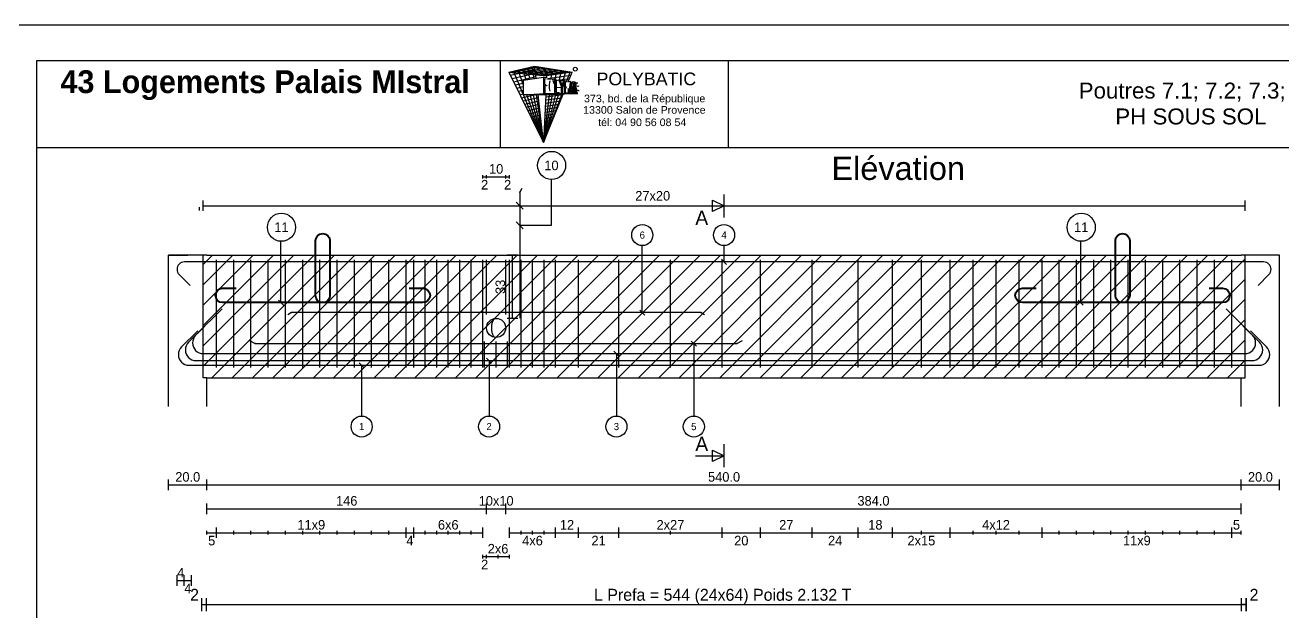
# Model space of a CAD drawing. Extents: x -12912 to 27386, y 1818 to 8189.
# Drawn here: x -3516 to -2859, y 3665 to 3971 of the extents above; entities that cross this region are included whole.
import ezdxf
from ezdxf.enums import TextEntityAlignment as Align

# ---------------------------------------------------------------- set-up
doc = ezdxf.new("R2010")
doc.units = 0
doc.header["$MEASUREMENT"] = 0
doc.linetypes.add('CONTINUE', pattern=[0])
doc.layers.get('0').update_dxf_attribs({"linetype": 'CONTINUOUS'})
for name, color, linetype in [('1', 7, 'CONTINUOUS'), ('104', 7, 'CONTINUOUS'), ('173', 7, 'CONTINUOUS'), ('5', 7, 'CONTINUOUS'), ('6', 7, 'CONTINUOUS'), ('7', 7, 'CONTINUOUS'), ('GO-CARTOUCHE', 7, 'CONTINUOUS'), ('GO-TEXTE', 9, 'CONTINUOUS'), ('PYC-HACHURE', 7, 'CONTINUOUS'), ('RDC COFFRAGE', 7, 'CONTINUOUS')]:
    doc.layers.add(name, color=color, linetype=linetype)
doc.layers.add('PYC- HACHURES', color=7, linetype='CONTINUOUS', lineweight=18)
doc.styles.add('ARIAL', font='ARIAL.TTF')
doc.styles.add('TEXTEBA', font='ARIAL.TTF')

# ---------------------------------------------------------------- blocks, each defined once
blk = doc.blocks.new('A$C20507BFC')
at = {"layer": 'RDC COFFRAGE', "color": 5, "linetype": 'CONTINUE', "lineweight": 40, "ltscale": 0.01}
for points in [[(56, 36.05), (56, 36.05)], [(52.25, 32.3), (52.25, 3.75)], [(59.75, 3.75), (59.75, 32.3)], [(10.84, 7.49), (3.75, 7.49)], [(108.25, 7.49), (101.16, 7.49)], [(0, 3.75), (0, 3.75)], [(112, 3.75), (112, 3.75)], [(3.75, 0), (56, 0)], [(56, 0), (108.25, 0)]]:
    blk.add_lwpolyline(points, dxfattribs=at)
for centre, start, end in [((56, 32.3), 90, 180), ((56, 32.3), 0, 90), ((3.75, 3.75), 90, 180), ((108.25, 3.75), 0, 90), ((3.75, 3.75), 180, 270), ((56, 3.75), 180, 270), ((56, 3.75), 270, 0), ((108.25, 3.75), 270, 0)]:
    blk.add_arc(centre, 3.75, start, end, dxfattribs=at)

msp = doc.modelspace()

# ---------------------------------------------------------------- hatches: boundary and pattern name
at = {"layer": 'PYC- HACHURES', "lineweight": 15}
h = msp.add_hatch(dxfattribs=at)
h.set_pattern_fill('ANSI31', color=104, scale=60, style=0)
h.set_pattern_definition([(45, (2289.142, 1.684), (-5.303301, 5.303301), [])])
h.paths.add_polyline_path([(-2879.069, 3850.925), (-2881.069, 3850.925), (-3421.067, 3850.925), (-3423.067, 3850.925), (-3423.067, 3786.925), (-3421.067, 3786.925), (-2881.069, 3786.925), (-2879.069, 3786.925)])

# ---------------------------------------------------------------- linework, layer by layer
at = {"layer": '1', "color": 1}
for points in [[(-3275.067, 3819.925), (-3275.067, 3848.425)], [(-3265.067, 3819.925), (-3265.067, 3848.425)], [(-3413.174, 3822.842), (-3426.93, 3809.085)], [(-2875.206, 3809.085), (-2888.962, 3822.842)], [(-3376.881, 3820.925), (-3378.867, 3819.779)], [(-3163.252, 3820.925), (-3376.881, 3820.925)], [(-3161.267, 3819.779), (-3163.252, 3820.925)], [(-3425.845, 3811.47), (-3434.33, 3802.985)], [(-3422.145, 3813.92), (-3430.63, 3805.435)], [(-2871.506, 3805.435), (-2879.991, 3813.92)], [(-2867.806, 3802.985), (-2876.291, 3811.47)], [(-3428.571, 3805.125), (-3428.571, 3805.125)], [(-3398.767, 3806.445), (-3395.788, 3804.725)], [(-3395.788, 3804.725), (-3144.345, 3804.725)], [(-3276.067, 3792.225), (-3276.067, 3805.925)], [(-3270.067, 3792.225), (-3270.067, 3805.925)], [(-3264.067, 3792.225), (-3264.067, 3805.925)], [(-3144.345, 3804.725), (-3141.367, 3806.445)], [(-2873.566, 3805.125), (-2873.566, 3805.125)], [(-3435.971, 3799.025), (-3435.971, 3799.025)], [(-3432.271, 3801.475), (-3432.271, 3801.475)], [(-3426.671, 3795.875), (-2875.466, 3795.875)], [(-3422.971, 3799.525), (-2879.166, 3799.525)], [(-2869.866, 3801.475), (-2869.866, 3801.475)], [(-2866.166, 3799.025), (-2866.166, 3799.025)], [(-3430.371, 3793.425), (-2871.766, 3793.425)]]:
    msp.add_lwpolyline(points, dxfattribs=at)
for centre, start, end in [((-3422.971, 3805.125), 135, 180), ((-2879.166, 3805.125), 0, 45), ((-3430.371, 3799.025), 135, 180), ((-3426.671, 3801.475), 135, 180), ((-3422.971, 3805.125), 180, 270), ((-2879.166, 3805.125), 270, 0), ((-2875.466, 3801.475), 0, 45), ((-2871.766, 3799.025), 0, 45), ((-3430.371, 3799.025), 180, 270), ((-3426.671, 3801.475), 180, 270), ((-2875.466, 3801.475), 270, 0), ((-2871.766, 3799.025), 270, 0)]:
    msp.add_arc(centre, 5.6, start, end, dxfattribs=at)
for p in [(-3376.881, 3820.925), (-3163.252, 3820.925), (-3395.788, 3804.725), (-3144.345, 3804.725)]:
    msp.add_point(p, dxfattribs=at)
at = {"layer": '104', "color": 104}
for points in [[(-3256.621, 3885.725), (-3257.767, 3883.74)], [(-3257.767, 3883.74), (-3257.767, 3818.111)], [(-3151.068, 3870.675), (-3151.068, 3882.675)], [(-3166.068, 3876.675), (-3151.068, 3876.675)], [(-3151.068, 3740.175), (-3151.068, 3752.175)], [(-3166.068, 3746.175), (-3151.068, 3746.175)]]:
    msp.add_lwpolyline(points, dxfattribs=at)
for points in [[(-3151.068, 3876.675), (-3157.068, 3873.675), (-3157.068, 3879.675), (-3151.068, 3876.675)], [(-3151.068, 3746.175), (-3157.068, 3743.175), (-3157.068, 3749.175), (-3151.068, 3746.175)]]:
    msp.add_lwpolyline(points, close=True, dxfattribs=at)
msp.add_point((-3257.767, 3883.74), dxfattribs=at)
at = {"layer": '173', "color": 173}
for points in [[(-3416.067, 3792.225), (-3416.067, 3848.425)], [(-3407.067, 3792.225), (-3407.067, 3848.425)], [(-3398.067, 3792.225), (-3398.067, 3848.425)], [(-3389.067, 3792.225), (-3389.067, 3848.425)], [(-3380.067, 3792.225), (-3380.067, 3848.425)], [(-3371.067, 3792.225), (-3371.067, 3848.425)], [(-3362.067, 3792.225), (-3362.067, 3848.425)], [(-3353.067, 3792.225), (-3353.067, 3848.425)], [(-3344.067, 3792.225), (-3344.067, 3848.425)], [(-3335.067, 3792.225), (-3335.067, 3848.425)], [(-3326.067, 3792.225), (-3326.067, 3848.425)], [(-3317.067, 3792.225), (-3317.067, 3848.425)], [(-3313.067, 3792.225), (-3313.067, 3848.425)], [(-3307.067, 3792.225), (-3307.067, 3848.425)], [(-3301.067, 3792.225), (-3301.067, 3848.425)], [(-3295.067, 3792.225), (-3295.067, 3848.425)], [(-3289.067, 3792.225), (-3289.067, 3848.425)], [(-3283.067, 3792.225), (-3283.067, 3848.425)], [(-3277.067, 3792.225), (-3277.067, 3848.425)], [(-3263.067, 3792.225), (-3263.067, 3848.425)], [(-3257.067, 3792.225), (-3257.067, 3848.425)], [(-3251.067, 3792.225), (-3251.067, 3848.425)], [(-3245.067, 3792.225), (-3245.067, 3848.425)], [(-3239.067, 3792.225), (-3239.067, 3848.425)], [(-3227.067, 3792.225), (-3227.067, 3848.425)], [(-3206.067, 3792.225), (-3206.067, 3848.425)], [(-3179.067, 3792.225), (-3179.067, 3848.425)], [(-3152.067, 3792.225), (-3152.067, 3848.425)], [(-3132.069, 3792.225), (-3132.069, 3848.425)], [(-3105.069, 3792.225), (-3105.069, 3848.425)], [(-3081.069, 3792.225), (-3081.069, 3848.425)], [(-3063.069, 3792.225), (-3063.069, 3848.425)], [(-3048.069, 3792.225), (-3048.069, 3848.425)], [(-3033.069, 3792.225), (-3033.069, 3848.425)], [(-3021.069, 3792.225), (-3021.069, 3848.425)], [(-3009.069, 3792.225), (-3009.069, 3848.425)], [(-2997.069, 3792.225), (-2997.069, 3848.425)], [(-2985.069, 3792.225), (-2985.069, 3848.425)], [(-2976.069, 3792.225), (-2976.069, 3848.425)], [(-2967.069, 3792.225), (-2967.069, 3848.425)], [(-2958.069, 3792.225), (-2958.069, 3848.425)], [(-2949.069, 3792.225), (-2949.069, 3848.425)], [(-2940.069, 3792.225), (-2940.069, 3848.425)], [(-2931.069, 3792.225), (-2931.069, 3848.425)], [(-2922.069, 3792.225), (-2922.069, 3848.425)], [(-2913.069, 3792.225), (-2913.069, 3848.425)], [(-2904.069, 3792.225), (-2904.069, 3848.425)], [(-2895.069, 3792.225), (-2895.069, 3848.425)], [(-2886.069, 3792.225), (-2886.069, 3848.425)], [(-3436.671, 3843.525), (-3436.671, 3843.525)], [(-2869.366, 3847.425), (-3432.771, 3847.425)], [(-2865.466, 3843.525), (-2865.466, 3843.525)], [(-3435.528, 3840.768), (-3429.871, 3835.111)], [(-2872.265, 3835.111), (-2866.608, 3840.768)]]:
    msp.add_lwpolyline(points, dxfattribs=at)
for centre, start, end in [((-3432.771, 3843.525), 90, 180), ((-3432.771, 3843.525), 180, 225), ((-2869.366, 3843.525), 0, 90), ((-2869.366, 3843.525), 315, 0)]:
    msp.add_arc(centre, 3.9, start, end, dxfattribs=at)
at = {"layer": '5', "color": 5}
msp.add_line((-3423.067, 3876.771), (-2879.069, 3876.771), dxfattribs=at)
for points in [[(-3277.067, 3890.925), (-3277.067, 3892.759)], [(-3277.067, 3891.842), (-3275.067, 3891.842)], [(-3275.067, 3890.925), (-3275.067, 3892.759)], [(-3275.067, 3891.842), (-3265.067, 3891.842)], [(-3265.067, 3890.925), (-3265.067, 3892.759)], [(-3265.067, 3891.842), (-3263.067, 3891.842)], [(-3263.067, 3890.925), (-3263.067, 3892.759)], [(-3424.936, 3874.17), (-3424.936, 3876.003)], [(-3423.067, 3874.021), (-3423.067, 3879.521)], [(-3423.067, 3875.854), (-3423.067, 3877.687)], [(-2879.069, 3874.021), (-2879.069, 3879.521)], [(-3258.781, 3850.925), (-3264.281, 3850.925)], [(-3261.531, 3817.925), (-3261.531, 3850.925)], [(-3258.781, 3817.925), (-3264.281, 3817.925)], [(-3441.069, 3728.259), (-3441.069, 3733.759)], [(-3441.069, 3731.009), (-3421.067, 3731.009)], [(-3421.067, 3728.259), (-3421.067, 3733.759)], [(-3421.067, 3731.009), (-2881.069, 3731.009)], [(-2881.069, 3728.259), (-2881.069, 3733.759)], [(-2881.069, 3731.009), (-2861.067, 3731.009)], [(-2861.067, 3728.259), (-2861.067, 3733.759)], [(-3421.067, 3715.759), (-3421.067, 3721.259)], [(-3421.067, 3718.509), (-3275.067, 3718.509)], [(-3275.067, 3715.759), (-3275.067, 3721.259)], [(-3275.067, 3718.509), (-3265.067, 3718.509)], [(-3265.067, 3715.759), (-3265.067, 3721.259)], [(-3265.067, 3718.509), (-2881.069, 3718.509)], [(-2881.069, 3715.759), (-2881.069, 3721.259)], [(-3421.067, 3705.092), (-3421.067, 3706.925)], [(-3421.067, 3706.009), (-3416.067, 3706.009)], [(-3416.067, 3703.259), (-3416.067, 3708.759)], [(-3416.067, 3705.092), (-3416.067, 3706.925)], [(-3416.067, 3706.009), (-3407.067, 3706.009)], [(-3416.067, 3706.009), (-3317.067, 3706.009)], [(-3407.067, 3705.092), (-3407.067, 3706.925)], [(-3407.067, 3706.009), (-3398.067, 3706.009)], [(-3398.067, 3705.092), (-3398.067, 3706.925)], [(-3398.067, 3706.009), (-3389.067, 3706.009)], [(-3389.067, 3705.092), (-3389.067, 3706.925)], [(-3389.067, 3706.009), (-3380.067, 3706.009)], [(-3380.067, 3705.092), (-3380.067, 3706.925)], [(-3380.067, 3706.009), (-3371.067, 3706.009)], [(-3371.067, 3705.092), (-3371.067, 3706.925)], [(-3371.067, 3706.009), (-3362.067, 3706.009)], [(-3362.067, 3705.092), (-3362.067, 3706.925)], [(-3362.067, 3706.009), (-3353.067, 3706.009)], [(-3353.067, 3705.092), (-3353.067, 3706.925)], [(-3353.067, 3706.009), (-3344.067, 3706.009)], [(-3344.067, 3705.092), (-3344.067, 3706.925)], [(-3344.067, 3706.009), (-3335.067, 3706.009)], [(-3335.067, 3705.092), (-3335.067, 3706.925)], [(-3335.067, 3706.009), (-3326.067, 3706.009)], [(-3326.067, 3705.092), (-3326.067, 3706.925)], [(-3326.067, 3706.009), (-3317.067, 3706.009)], [(-3317.067, 3703.259), (-3317.067, 3708.759)], [(-3317.067, 3705.092), (-3317.067, 3706.925)], [(-3317.067, 3706.009), (-3313.067, 3706.009)], [(-3313.067, 3703.259), (-3313.067, 3708.759)], [(-3313.067, 3705.092), (-3313.067, 3706.925)], [(-3313.067, 3706.009), (-3307.067, 3706.009)], [(-3313.067, 3706.009), (-3277.067, 3706.009)], [(-3307.067, 3705.092), (-3307.067, 3706.925)], [(-3307.067, 3706.009), (-3301.067, 3706.009)], [(-3301.067, 3705.092), (-3301.067, 3706.925)], [(-3301.067, 3706.009), (-3295.067, 3706.009)], [(-3295.067, 3705.092), (-3295.067, 3706.925)], [(-3295.067, 3706.009), (-3289.067, 3706.009)], [(-3289.067, 3705.092), (-3289.067, 3706.925)], [(-3289.067, 3706.009), (-3283.067, 3706.009)], [(-3283.067, 3705.092), (-3283.067, 3706.925)], [(-3283.067, 3706.009), (-3277.067, 3706.009)], [(-3277.067, 3703.259), (-3277.067, 3708.759)], [(-3277.067, 3705.092), (-3277.067, 3706.925)], [(-3263.067, 3703.259), (-3263.067, 3708.759)], [(-3263.067, 3705.092), (-3263.067, 3706.925)], [(-3263.067, 3706.009), (-3257.067, 3706.009)], [(-3263.067, 3706.009), (-3239.067, 3706.009)], [(-3257.067, 3705.092), (-3257.067, 3706.925)], [(-3257.067, 3706.009), (-3251.067, 3706.009)], [(-3251.067, 3705.092), (-3251.067, 3706.925)], [(-3251.067, 3706.009), (-3245.067, 3706.009)], [(-3245.067, 3705.092), (-3245.067, 3706.925)], [(-3245.067, 3706.009), (-3239.067, 3706.009)], [(-3239.067, 3703.259), (-3239.067, 3708.759)], [(-3239.067, 3705.092), (-3239.067, 3706.925)], [(-3239.067, 3706.009), (-3227.067, 3706.009)], [(-3227.067, 3703.259), (-3227.067, 3708.759)], [(-3227.067, 3705.092), (-3227.067, 3706.925)], [(-3227.067, 3706.009), (-3206.067, 3706.009)], [(-3206.067, 3703.259), (-3206.067, 3708.759)], [(-3206.067, 3705.092), (-3206.067, 3706.925)], [(-3206.067, 3706.009), (-3179.067, 3706.009)], [(-3206.067, 3706.009), (-3152.067, 3706.009)], [(-3179.067, 3705.092), (-3179.067, 3706.925)], [(-3179.067, 3706.009), (-3152.067, 3706.009)], [(-3152.067, 3703.259), (-3152.067, 3708.759)], [(-3152.067, 3705.092), (-3152.067, 3706.925)], [(-3152.067, 3706.009), (-3132.069, 3706.009)], [(-3132.069, 3703.259), (-3132.069, 3708.759)], [(-3132.069, 3705.092), (-3132.069, 3706.925)], [(-3132.069, 3706.009), (-3105.069, 3706.009)], [(-3105.069, 3703.259), (-3105.069, 3708.759)], [(-3105.069, 3705.092), (-3105.069, 3706.925)], [(-3105.069, 3706.009), (-3081.069, 3706.009)], [(-3081.069, 3703.259), (-3081.069, 3708.759)], [(-3081.069, 3705.092), (-3081.069, 3706.925)], [(-3081.069, 3706.009), (-3063.069, 3706.009)], [(-3063.069, 3703.259), (-3063.069, 3708.759)], [(-3063.069, 3705.092), (-3063.069, 3706.925)], [(-3063.069, 3706.009), (-3048.069, 3706.009)], [(-3063.069, 3706.009), (-3033.069, 3706.009)], [(-3048.069, 3705.092), (-3048.069, 3706.925)], [(-3048.069, 3706.009), (-3033.069, 3706.009)], [(-3033.069, 3703.259), (-3033.069, 3708.759)], [(-3033.069, 3705.092), (-3033.069, 3706.925)], [(-3033.069, 3706.009), (-3021.069, 3706.009)], [(-3033.069, 3706.009), (-2985.069, 3706.009)], [(-3021.069, 3705.092), (-3021.069, 3706.925)], [(-3021.069, 3706.009), (-3009.069, 3706.009)], [(-3009.069, 3705.092), (-3009.069, 3706.925)], [(-3009.069, 3706.009), (-2997.069, 3706.009)], [(-2997.069, 3705.092), (-2997.069, 3706.925)], [(-2997.069, 3706.009), (-2985.069, 3706.009)], [(-2985.069, 3703.259), (-2985.069, 3708.759)], [(-2985.069, 3705.092), (-2985.069, 3706.925)], [(-2985.069, 3706.009), (-2976.069, 3706.009)], [(-2985.069, 3706.009), (-2886.069, 3706.009)], [(-2976.069, 3705.092), (-2976.069, 3706.925)], [(-2976.069, 3706.009), (-2967.069, 3706.009)], [(-2967.069, 3705.092), (-2967.069, 3706.925)], [(-2967.069, 3706.009), (-2958.069, 3706.009)], [(-2958.069, 3705.092), (-2958.069, 3706.925)], [(-2958.069, 3706.009), (-2949.069, 3706.009)], [(-2949.069, 3705.092), (-2949.069, 3706.925)], [(-2949.069, 3706.009), (-2940.069, 3706.009)], [(-2940.069, 3705.092), (-2940.069, 3706.925)], [(-2940.069, 3706.009), (-2931.069, 3706.009)], [(-2931.069, 3705.092), (-2931.069, 3706.925)], [(-2931.069, 3706.009), (-2922.069, 3706.009)], [(-2922.069, 3705.092), (-2922.069, 3706.925)], [(-2922.069, 3706.009), (-2913.069, 3706.009)], [(-2913.069, 3705.092), (-2913.069, 3706.925)], [(-2913.069, 3706.009), (-2904.069, 3706.009)], [(-2904.069, 3705.092), (-2904.069, 3706.925)], [(-2904.069, 3706.009), (-2895.069, 3706.009)], [(-2895.069, 3705.092), (-2895.069, 3706.925)], [(-2895.069, 3706.009), (-2886.069, 3706.009)], [(-2886.069, 3703.259), (-2886.069, 3708.759)], [(-2886.069, 3705.092), (-2886.069, 3706.925)], [(-2886.069, 3706.009), (-2881.069, 3706.009)], [(-2881.069, 3705.092), (-2881.069, 3706.925)], [(-3277.067, 3692.592), (-3277.067, 3694.425)], [(-3277.067, 3693.509), (-3275.067, 3693.509)], [(-3275.067, 3692.592), (-3275.067, 3694.425)], [(-3275.067, 3693.509), (-3263.067, 3693.509)], [(-3275.067, 3693.509), (-3269.067, 3693.509)], [(-3269.067, 3692.592), (-3269.067, 3694.425)], [(-3269.067, 3693.509), (-3263.067, 3693.509)], [(-3263.067, 3692.592), (-3263.067, 3694.425)], [(-3436.571, 3678.259), (-3436.571, 3683.759)], [(-3432.871, 3678.259), (-3432.871, 3683.759)], [(-3429.171, 3678.259), (-3429.171, 3683.759)], [(-3436.571, 3681.009), (-3432.871, 3681.009)], [(-3432.871, 3681.009), (-3429.171, 3681.009)]]:
    msp.add_lwpolyline(points, dxfattribs=at)
at = {"layer": '6', "color": 6}
for p, q in [((-3382.389, 3826.154), (-3382.389, 3858.163)), ((-2964.836, 3826.154), (-2964.836, 3858.163))]:
    msp.add_line(p, q, dxfattribs=at)
for points in [[(-3241.101, 3866.526), (-3241.101, 3890.463)], [(-3256, 3875.003), (-3259.535, 3878.538)], [(-3256, 3864.758), (-3259.535, 3868.293)], [(-3257.767, 3866.526), (-3241.101, 3866.526)], [(-3193.767, 3820.925), (-3193.767, 3855.925)], [(-3151.068, 3847.425), (-3151.068, 3855.925)], [(-3152.394, 3848.751), (-3149.742, 3846.1)], [(-3381.063, 3824.828), (-3383.715, 3827.479)], [(-3195.093, 3822.251), (-3192.441, 3819.6)], [(-2963.51, 3824.828), (-2966.161, 3827.479)], [(-3165.541, 3803.4), (-3168.193, 3806.051)], [(-3166.867, 3804.725), (-3166.867, 3766.925)], [(-3272.424, 3794.55), (-3275.076, 3797.201)], [(-3273.75, 3795.875), (-3273.75, 3766.925)], [(-3205.943, 3798.2), (-3208.594, 3800.851)], [(-3207.269, 3799.525), (-3207.269, 3766.925)], [(-3338.944, 3792.1), (-3341.596, 3794.751)], [(-3340.27, 3793.425), (-3340.27, 3766.925)]]:
    msp.add_lwpolyline(points, dxfattribs=at)
for centre, radius in [((-3241.101, 3897.796), 7.333), ((-3382.147, 3865.493), 7.333), ((-2964.594, 3865.493), 7.333), ((-3193.767, 3861.425), 5.5), ((-3151.068, 3861.425), 5.5), ((-3340.27, 3761.425), 5.5), ((-3273.75, 3761.425), 5.5), ((-3207.269, 3761.425), 5.5), ((-3166.867, 3761.425), 5.5)]:
    msp.add_circle(centre, radius, dxfattribs=at)
at = {"layer": '7', "color": 7}
for points in [[(-3421.067, 3850.925), (-3441.069, 3850.925)], [(-3441.069, 3771.925), (-3441.069, 3850.925)], [(-3441.069, 3850.925), (-3431.068, 3850.925)], [(-3421.067, 3850.925), (-2881.069, 3850.925)], [(-2861.067, 3850.925), (-2881.069, 3850.925)], [(-2861.067, 3850.925), (-2871.068, 3850.925)], [(-2861.067, 3771.925), (-2861.067, 3850.925)], [(-3272.377, 3814.839), (-3272.459, 3814.377)], [(-3272.272, 3815.282), (-3272.377, 3814.839)], [(-3272.146, 3815.703), (-3272.272, 3815.282)], [(-3271.999, 3816.097), (-3272.146, 3815.703)], [(-3271.835, 3816.461), (-3271.999, 3816.097)], [(-3271.653, 3816.79), (-3271.835, 3816.461)], [(-3271.456, 3817.083), (-3271.653, 3816.79)], [(-3271.245, 3817.335), (-3271.456, 3817.083)], [(-3271.024, 3817.545), (-3271.245, 3817.335)], [(-3270.793, 3817.71), (-3271.024, 3817.545)], [(-3270.555, 3817.829), (-3270.793, 3817.71)], [(-3270.312, 3817.901), (-3270.555, 3817.829)], [(-3270.067, 3817.925), (-3270.312, 3817.901)], [(-3272.555, 3813.415), (-3272.567, 3812.925)], [(-3272.567, 3812.925), (-3272.555, 3812.435)], [(-3272.519, 3813.901), (-3272.555, 3813.415)], [(-3272.555, 3812.435), (-3272.519, 3811.95)], [(-3272.459, 3814.377), (-3272.519, 3813.901)], [(-3272.519, 3811.95), (-3272.459, 3811.474)], [(-3272.459, 3811.474), (-3272.377, 3811.012)], [(-3272.377, 3811.012), (-3272.272, 3810.568)], [(-3272.272, 3810.568), (-3272.146, 3810.148)], [(-3272.146, 3810.148), (-3271.999, 3809.753)], [(-3271.999, 3809.753), (-3271.835, 3809.39)], [(-3271.835, 3809.39), (-3271.653, 3809.06)], [(-3271.653, 3809.06), (-3271.456, 3808.768)], [(-3271.456, 3808.768), (-3271.245, 3808.516)], [(-3271.245, 3808.516), (-3271.024, 3808.306)], [(-3271.024, 3808.306), (-3270.793, 3808.141)], [(-3270.793, 3808.141), (-3270.555, 3808.021)], [(-3270.555, 3808.021), (-3270.312, 3807.949)], [(-3270.312, 3807.949), (-3270.067, 3807.925)], [(-3441.069, 3771.925), (-3441.069, 3786.925)], [(-3421.067, 3786.925), (-2881.069, 3786.925)], [(-3421.067, 3771.925), (-3421.067, 3786.925)], [(-2881.069, 3771.925), (-2881.069, 3786.925)], [(-2861.067, 3771.925), (-2861.067, 3786.925)]]:
    msp.add_lwpolyline(points, dxfattribs=at)
at = {"layer": '7', "color": 7, "linetype": 'Continuous'}
for points in [[(-3421.067, 3786.925), (-3423.067, 3786.925), (-3423.067, 3850.925)], [(-2881.069, 3786.925), (-2879.069, 3786.925), (-2879.069, 3850.925)]]:
    msp.add_lwpolyline(points, dxfattribs=at)
at = {"layer": '7', "color": 7}
msp.add_circle((-3270.067, 3812.925), 5, dxfattribs=at)
at = {"layer": 'GO-CARTOUCHE', "color": 9, "linetype": 'CONTINUE'}
for p, q in [((-3263.351, 3946.512), (-3249.958, 3949.627)), ((-3263.351, 3946.512), (-3243.728, 3944.643)), ((-3263.351, 3946.512), (-3245.286, 3909.759)), ((-3262.53, 3944.842), (-3249.745, 3947.815)), ((-3261.842, 3946.368), (-3248.449, 3949.387)), ((-3255.876, 3935.03), (-3260.924, 3947.076)), ((-3260.924, 3947.076), (-3241.294, 3944.983)), ((-3258.823, 3946.081), (-3245.43, 3948.908)), ((-3255.876, 3940.125), (-3258.497, 3947.641)), ((-3258.497, 3947.641), (-3238.859, 3945.323)), ((-3256.07, 3948.205), (-3236.425, 3945.662)), ((-3254.433, 3942.371), (-3256.07, 3948.205)), ((-3255.804, 3945.793), (-3242.412, 3948.429)), ((-3252.338, 3942.679), (-3253.643, 3948.77)), ((-3253.643, 3948.77), (-3233.99, 3946.002)), ((-3252.785, 3945.506), (-3239.394, 3947.95)), ((-3250.264, 3942.984), (-3251.216, 3949.334)), ((-3251.216, 3949.334), (-3231.556, 3946.342)), ((-3249.198, 3943.141), (-3249.958, 3949.627)), ((-3249.958, 3949.627), (-3230.335, 3946.512)), ((-3249.766, 3945.218), (-3236.375, 3947.471)), ((-3246.748, 3944.931), (-3233.357, 3946.992)), ((-3245.238, 3944.787), (-3231.848, 3946.752)), ((-3230.335, 3946.512), (-3243.728, 3944.643)), ((-3231.556, 3946.342), (-3233.248, 3941.834)), ((-3232.421, 3941.385), (-3230.335, 3946.512)), ((-3261.709, 3943.171), (-3249.533, 3946.002)), ((-3260.888, 3941.501), (-3249.321, 3944.19)), ((-3260.067, 3939.83), (-3255.876, 3940.805)), ((-3245.286, 3943.716), (-3255.876, 3942.159)), ((-3255.876, 3942.159), (-3255.876, 3934.683)), ((-3243.542, 3943.443), (-3245.286, 3943.716)), ((-3245.286, 3943.716), (-3245.286, 3934.701)), ((-3244.663, 3940.088), (-3244.663, 3942.988)), ((-3243.871, 3942.864), (-3244.663, 3942.988)), ((-3244.663, 3940.088), (-3244.036, 3940.039)), ((-3243.497, 3939.706), (-3243.811, 3939.397)), ((-3243.728, 3944.643), (-3243.78, 3943.481)), ((-3243.294, 3943.128), (-3231.015, 3944.842)), ((-3243.094, 3942.785), (-3241.128, 3943.071)), ((-3242.379, 3940.113), (-3242.417, 3939.26)), ((-3242.24, 3941.163), (-3242.379, 3940.113)), ((-3242.013, 3942), (-3242.24, 3941.163)), ((-3241.294, 3944.983), (-3241.517, 3943.017)), ((-3240.374, 3942.297), (-3240.736, 3942.88)), ((-3239.43, 3942.8), (-3240.582, 3942.631)), ((-3240.13, 3941.598), (-3240.374, 3942.297)), ((-3239.942, 3940.59), (-3240.13, 3941.598)), ((-3239.43, 3935.306), (-3239.43, 3942.807)), ((-3238.807, 3942.703), (-3239.43, 3942.8)), ((-3238.859, 3945.323), (-3239.4, 3942.796)), ((-3238.807, 3935.929), (-3238.807, 3942.703)), ((-3238.807, 3942.186), (-3237.246, 3942.401)), ((-3238.807, 3942.186), (-3238.807, 3935.929)), ((-3237.267, 3942.462), (-3235.977, 3938.712)), ((-3236.71, 3942.375), (-3237.267, 3942.462)), ((-3237.246, 3942.401), (-3235.977, 3938.712)), ((-3236.425, 3945.662), (-3237.217, 3942.454)), ((-3237.034, 3942.426), (-3231.694, 3943.171)), ((-3236.71, 3942.375), (-3235.682, 3939.388)), ((-3234.957, 3942.101), (-3236.536, 3941.869)), ((-3234.957, 3942.101), (-3235.682, 3939.388)), ((-3234.462, 3942.024), (-3235.354, 3938.688)), ((-3235.35, 3938.7), (-3234.48, 3941.955)), ((-3233.99, 3946.002), (-3235.218, 3942.063)), ((-3234.462, 3942.024), (-3234.957, 3942.101)), ((-3234.48, 3941.955), (-3234.295, 3941.983)), ((-3234.295, 3941.998), (-3234.476, 3941.971)), ((-3234.295, 3935.306), (-3234.295, 3941.998)), ((-3233.088, 3941.809), (-3234.295, 3941.998)), ((-3233.155, 3941.378), (-3233.859, 3941.488)), ((-3233.859, 3938.864), (-3233.859, 3941.488)), ((-3232.674, 3941.459), (-3232.374, 3941.501)), ((-3231.366, 3941.54), (-3232.623, 3941.355)), ((-3231.366, 3941.54), (-3231.61, 3939.504)), ((-3231.056, 3941.491), (-3231.366, 3941.54)), ((-3231.056, 3941.491), (-3230.309, 3935.312)), ((-3231.029, 3941.268), (-3230.308, 3941.374)), ((-3230.979, 3940.853), (-3230.308, 3940.933)), ((-3230.967, 3940.758), (-3229.903, 3940.87)), ((-3230.308, 3941.374), (-3230.308, 3940.933)), ((-3229.062, 3941.179), (-3230.308, 3941.374)), ((-3230.308, 3940.933), (-3229.903, 3940.87)), ((-3229.903, 3935.312), (-3229.903, 3940.87)), ((-3229.467, 3940.801), (-3229.062, 3940.738)), ((-3229.467, 3935.312), (-3229.467, 3940.801)), ((-3229.467, 3940.703), (-3229.062, 3940.738)), ((-3229.062, 3940.738), (-3229.062, 3941.179)), ((-3228.904, 3941.155), (-3229.062, 3941.104)), ((-3228.904, 3941.155), (-3228.904, 3935.311)), ((-3228.468, 3941.087), (-3228.904, 3941.155)), ((-3228.468, 3941.087), (-3228.468, 3935.306)), ((-3228.468, 3940.882), (-3227.48, 3940.974)), ((-3259.246, 3938.16), (-3255.876, 3938.943)), ((-3258.424, 3936.489), (-3255.876, 3937.082)), ((-3257.603, 3934.819), (-3255.876, 3935.22)), ((-3256.782, 3933.148), (-3250.178, 3934.683)), ((-3255.961, 3931.478), (-3248.046, 3933.317)), ((-3255.876, 3934.683), (-3244.663, 3935.306)), ((-3244.781, 3934.702), (-3255.876, 3934.683)), ((-3245.286, 3909.759), (-3255.73, 3934.683)), ((-3245.286, 3909.759), (-3253.978, 3934.683)), ((-3245.286, 3909.759), (-3252.277, 3934.683)), ((-3245.286, 3909.759), (-3250.625, 3934.683)), ((-3245.286, 3909.759), (-3249.021, 3934.683)), ((-3245.286, 3909.759), (-3248.207, 3934.683)), ((-3245.286, 3909.759), (-3235.002, 3935.041)), ((-3235.808, 3935.013), (-3245.286, 3909.759)), ((-3237.433, 3934.956), (-3245.286, 3909.759)), ((-3239.081, 3934.899), (-3245.286, 3909.759)), ((-3240.753, 3934.841), (-3245.286, 3909.759)), ((-3242.45, 3934.782), (-3245.286, 3909.759)), ((-3244.171, 3934.722), (-3245.286, 3909.759)), ((-3244.781, 3934.702), (-3241.649, 3934.816)), ((-3243.811, 3939.397), (-3244.663, 3939.463)), ((-3244.663, 3939.463), (-3244.663, 3935.306)), ((-3244.663, 3935.306), (-3237.156, 3935.306)), ((-3244.295, 3931.958), (-3235.771, 3933.148)), ((-3244.224, 3933.544), (-3235.092, 3934.819)), ((-3242.417, 3939.26), (-3242.358, 3937.968)), ((-3242.358, 3937.968), (-3242.07, 3936.502)), ((-3241.649, 3934.816), (-3241.088, 3934.837)), ((-3241.045, 3934.838), (-3234.301, 3935.085)), ((-3239.433, 3935.305), (-3234.286, 3935.306)), ((-3238.807, 3938.464), (-3235.977, 3938.712)), ((-3238.807, 3935.929), (-3237.156, 3935.924)), ((-3238.807, 3935.929), (-3237.156, 3935.929)), ((-3237.156, 3935.306), (-3237.156, 3935.929)), ((-3237.156, 3935.306), (-3235.972, 3935.306)), ((-3235.977, 3935.306), (-3235.977, 3938.712)), ((-3235.977, 3935.924), (-3235.972, 3935.306)), ((-3235.972, 3935.306), (-3235.354, 3935.306)), ((-3235.354, 3935.314), (-3235.35, 3938.7)), ((-3235.354, 3935.306), (-3235.354, 3938.688)), ((-3234.301, 3935.312), (-3228.904, 3935.312)), ((-3234.299, 3935.085), (-3227.46, 3935.304)), ((-3234.295, 3935.306), (-3232.974, 3935.306)), ((-3233.859, 3938.864), (-3233.29, 3938.82)), ((-3233.859, 3938.427), (-3233.324, 3938.385)), ((-3233.859, 3935.742), (-3233.859, 3938.427)), ((-3233.859, 3935.742), (-3233.108, 3935.742)), ((-3232.732, 3935.519), (-3232.981, 3935.312)), ((-3232.981, 3935.312), (-3232.126, 3935.312)), ((-3232.554, 3935.904), (-3232.732, 3935.519)), ((-3232.597, 3938.045), (-3232.517, 3937.793)), ((-3232.451, 3936.398), (-3232.554, 3935.904)), ((-3232.517, 3937.793), (-3232.439, 3937.312)), ((-3232.42, 3936.844), (-3232.451, 3936.398)), ((-3232.439, 3937.312), (-3232.42, 3936.844)), ((-3232.058, 3935.778), (-3232.114, 3935.312)), ((-3231.995, 3936.303), (-3232.058, 3935.778)), ((-3231.942, 3936.74), (-3231.995, 3936.303)), ((-3231.892, 3937.159), (-3231.942, 3936.74)), ((-3231.841, 3937.581), (-3231.892, 3937.159)), ((-3231.815, 3937.8), (-3231.841, 3937.581)), ((-3231.798, 3937.944), (-3231.815, 3937.8)), ((-3231.784, 3938.06), (-3231.798, 3937.944)), ((-3231.751, 3938.331), (-3231.784, 3938.06)), ((-3231.684, 3938.891), (-3231.751, 3938.331)), ((-3231.61, 3939.504), (-3231.684, 3938.891)), ((-3231.428, 3937.363), (-3231.674, 3935.312)), ((-3231.428, 3937.363), (-3230.992, 3937.329)), ((-3231.376, 3937.797), (-3231.213, 3939.158)), ((-3231.376, 3937.797), (-3231.045, 3937.771)), ((-3231.213, 3939.158), (-3231.045, 3937.771)), ((-3230.992, 3937.329), (-3230.747, 3935.306)), ((-3229.467, 3935.312), (-3228.904, 3935.312)), ((-3228.904, 3935.311), (-3228.468, 3935.306)), ((-3228.326, 3938.105), (-3228.301, 3937.485)), ((-3228.301, 3937.485), (-3228.242, 3936.917)), ((-3228.242, 3936.917), (-3228.152, 3936.44)), ((-3228.152, 3936.44), (-3228.023, 3935.998)), ((-3228.023, 3935.998), (-3227.82, 3935.585)), ((-3227.11, 3939.139), (-3227.844, 3939.07)), ((-3227.82, 3935.585), (-3227.588, 3935.33)), ((-3227.129, 3936.929), (-3227.793, 3936.867)), ((-3227.129, 3936.929), (-3226.687, 3936.945)), ((-3226.663, 3939.069), (-3227.11, 3939.139)), ((-3255.14, 3929.808), (-3247.834, 3931.505)), ((-3254.319, 3928.137), (-3247.622, 3929.693)), ((-3253.498, 3926.467), (-3247.409, 3927.881)), ((-3244.578, 3925.615), (-3238.489, 3926.466)), ((-3244.507, 3927.201), (-3237.81, 3928.137)), ((-3244.436, 3928.787), (-3237.13, 3929.807)), ((-3244.365, 3930.372), (-3236.451, 3931.478)), ((-3252.677, 3924.796), (-3247.197, 3926.068)), ((-3251.856, 3923.126), (-3246.985, 3924.256)), ((-3251.035, 3921.455), (-3246.772, 3922.444)), ((-3250.214, 3919.785), (-3246.56, 3920.632)), ((-3244.79, 3920.858), (-3240.528, 3921.455)), ((-3244.719, 3922.444), (-3239.848, 3923.125)), ((-3244.649, 3924.03), (-3239.169, 3924.796)), ((-3244.861, 3919.273), (-3241.208, 3919.784))]:
    msp.add_line(p, q, dxfattribs=at)
at = {"layer": 'GO-CARTOUCHE', "linetype": 'Continuous'}
for points in [[(-2414.997, 3183.536), (-2414.997, 3971.036), (-3528.634, 3971.036), (-3528.634, 3183.536)], [(-2433.556, 3202.094), (-2433.556, 3952.477), (-3510.075, 3952.477), (-3510.075, 3202.094)]]:
    msp.add_lwpolyline(points, close=True, dxfattribs=at)
at = {"layer": 'GO-CARTOUCHE', "color": 9, "linetype": 'CONTINUE'}
for centre in [(-3228.746, 3948.061, 70.14), (-3228.746, 3948.061, 70.14), (-3228.746, 3948.061)]:
    msp.add_circle(centre, 0.997, dxfattribs=at)
at = {"layer": 'GO-TEXTE', "color": 7}
for points in [[(-3267.893, 3952.477), (-3267.893, 3907.03)], [(-3148.988, 3952.477), (-3148.988, 3907.03)], [(-2433.556, 3907.03), (-3510.075, 3907.03)]]:
    msp.add_lwpolyline(points, dxfattribs=at)
at = {"layer": 'PYC-HACHURE'}
for points in [[(-3423.689, 3665.013), (-3423.689, 3671.858)], [(-3421.2, 3665.013), (-3421.2, 3671.858)], [(-2881.069, 3671.858), (-2881.069, 3665.013)], [(-2878.58, 3665.013), (-2878.58, 3671.858)], [(-2878.58, 3671.858), (-2878.58, 3665.013)], [(-3423.689, 3668.435), (-3421.2, 3668.435)], [(-3423.689, 3668.435), (-2878.58, 3668.435)], [(-2878.58, 3668.435), (-2881.069, 3668.435)]]:
    msp.add_lwpolyline(points, dxfattribs=at)

# ---------------------------------------------------------------- block references
at = {"layer": '6', "color": 7, "linetype": 'Continuous', "xscale": -1}
for p in [(-3304.59, 3826.154), (-2887.036, 3826.154)]:
    msp.add_blockref('A$C20507BFC', p, dxfattribs=at)

# ---------------------------------------------------------------- texts
at = {"style": 'ARIAL'}
msp.add_text('Elévation', height=12.1293, dxfattribs=at).set_placement((-3060.144, 3896.258), align=Align.MIDDLE_CENTER)
at = {"layer": '104', "color": 104}
msp.add_text('A', height=7.5, dxfattribs=at).set_placement((-3166.068, 3874.216), align=Align.TOP_LEFT)
msp.add_text('A', height=7.5, dxfattribs=at).set_placement((-3166.068, 3748.635))
at = {"layer": '5', "color": 5}
for s, p in [('10', (-3270.067, 3893.474)), ('27x20', (-3188.323, 3879.436)), ('20.0', (-3431.068, 3732.641)), ('540.0', (-3151.068, 3732.641)), ('20.0', (-2871.068, 3732.641)), ('146', (-3348.067, 3720.141)), ('10x10', (-3270.067, 3720.141)), ('384.0', (-3073.068, 3720.141)), ('11x9', (-3366.567, 3707.641)), ('6x6', (-3295.067, 3707.641)), ('12', (-3233.067, 3707.641)), ('2x27', (-3179.067, 3707.641)), ('27', (-3118.569, 3707.641)), ('18', (-3072.069, 3707.641)), ('4x12', (-3009.069, 3707.641)), ('5', (-2883.569, 3707.641)), ('2x6', (-3269.067, 3695.141)), ('4', (-3434.721, 3682.641))]:
    msp.add_text(s, height=5, dxfattribs=at).set_placement(p, align=Align.CENTER)
for s, p in [('2', (-3276.067, 3890.21)), ('2', (-3264.067, 3890.21)), ('5', (-3418.567, 3704.377)), ('4', (-3315.067, 3704.377)), ('4x6', (-3251.067, 3704.377)), ('21', (-3216.567, 3704.377)), ('20', (-3142.068, 3704.377)), ('24', (-3093.069, 3704.377)), ('2x15', (-3048.069, 3704.377)), ('11x9', (-2935.569, 3704.377)), ('2', (-3276.067, 3691.877)), ('4', (-3431.021, 3679.377))]:
    msp.add_text(s, height=5, dxfattribs=at).set_placement(p, align=Align.TOP_CENTER)
msp.add_text('33', height=5, rotation=90, dxfattribs=at).set_placement((-3265.381, 3834.377), align=Align.CENTER)
at = {"layer": '6', "color": 6}
for s, height, p in [('10', 5, (-3241.192, 3897.796)), ('11', 5, (-3382.147, 3865.493)), ('11', 5, (-2964.594, 3865.493)), ('6', 3.75, (-3193.767, 3861.425)), ('4', 3.75, (-3151.068, 3861.425)), ('1', 3.75, (-3340.27, 3761.425)), ('2', 3.75, (-3273.75, 3761.425)), ('3', 3.75, (-3207.269, 3761.425)), ('5', 3.75, (-3166.867, 3761.425))]:
    msp.add_text(s, height=height, dxfattribs=at).set_placement(p, align=Align.MIDDLE_CENTER)
at = {"layer": 'GO-CARTOUCHE', "color": 9, "style": 'TEXTEBA'}
for s, p in [('373, bd. de la République', (-3224.178, 3930.752)), ('13300 Salon de Provence', (-3224.643, 3924.793)), ('tél: 04 90 56 08 54', (-3216.815, 3918.321))]:
    msp.add_text(s, height=3.97727, dxfattribs=at).set_placement(p)
at = {"layer": 'GO-CARTOUCHE', "insert": (-3390.675, 3939.685), "char_height": 11.93182, "attachment_point": 5}
msp.add_mtext('{\\Fbold|c0;43 Logements Palais MIstral}', dxfattribs=at)
at = {"layer": 'GO-TEXTE', "color": 3, "style": 'TEXTEBA'}
msp.add_text('POLYBATIC', height=6.6288, dxfattribs=at).set_placement((-3191.633, 3942.972), align=Align.MIDDLE)
at = {"layer": 'GO-TEXTE', "color": 2, "style": 'TEXTEBA'}
for s, p in [('Poutres 7.1; 7.2; 7.3; 7.4', (-2965.93, 3932.703)), ('PH SOUS SOL', (-2946.823, 3919.19))]:
    msp.add_text(s, height=8.33139, dxfattribs=at).set_placement(p)
at = {"layer": 'PYC-HACHURE'}
for s, height, p in [('L Prefa = 544 (24x64) Poids 2.132 T', 6.22222, (-3151.795, 3670.471)), ('2', 6.222, (-3427.521, 3670.471)), ('2', 6.222, (-2874.401, 3670.471))]:
    msp.add_text(s, height=height, dxfattribs=at).set_placement(p, align=Align.CENTER)

doc.saveas('drawing.dxf')
